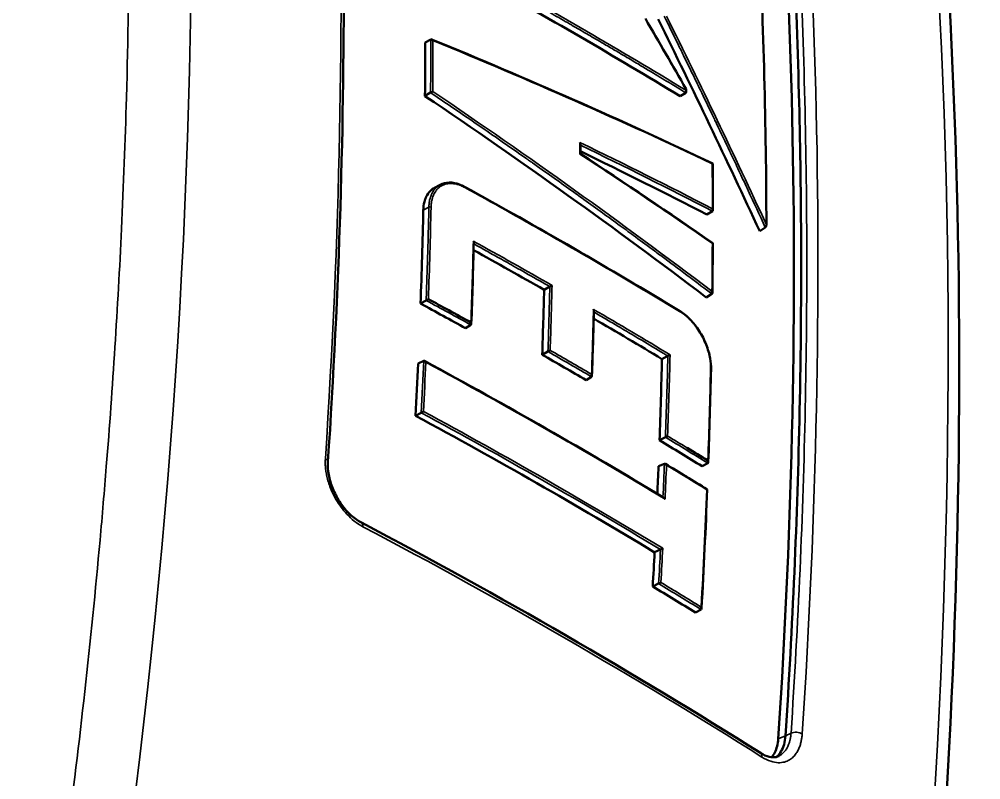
# Model space of a CAD drawing. Header units: millimetres. Extents: x 40 to 2195, y 40 to 1687.
# Drawn here: x 1689.9 to 1751.2, y 348.7 to 397.2 of the extents above; entities that cross this region are included whole.
import ezdxf

# ---------------------------------------------------------------- set-up
doc = ezdxf.new("R2010")
doc.units = ezdxf.units.MM
doc.header["$LTSCALE"] = 8
doc.layers.add('Visible (ISO)', color=7, linetype='Continuous', lineweight=50)
doc.layers.add('Visible Narrow (ISO)', color=7, linetype='Continuous', lineweight=35)

msp = doc.modelspace()

# ---------------------------------------------------------------- linework, layer by layer
at = {"layer": 'Visible (ISO)'}
for p, q in [((1716.143, 395.899), (1715.785, 395.706)), ((1716.134, 392.503), (1715.777, 392.288)), ((1732.411, 392.5), (1732.058, 392.271)), ((1716.388, 386.44), (1716.742, 386.627)), ((1716.574, 386.517), (1716.574, 386.517)), ((1734.111, 384.94), (1733.756, 384.721)), ((1737.487, 383.905), (1737.128, 383.658)), ((1723.742, 380.127), (1723.375, 379.925)), ((1715.851, 379.248), (1715.493, 379.046)), ((1734.08, 379.66), (1733.724, 379.443)), ((1718.707, 377.686), (1718.371, 377.472)), ((1715.695, 375.392), (1715.339, 375.224)), ((1723.621, 375.984), (1723.254, 375.787)), ((1731.271, 375.705), (1730.894, 375.509)), ((1731.089, 375.978), (1731.089, 375.978)), ((1726.402, 374.379), (1726.056, 374.169)), ((1715.536, 372.089), (1715.179, 371.895)), ((1731.113, 370.523), (1730.737, 370.332)), ((1731.049, 368.833), (1730.674, 368.674)), ((1733.819, 368.874), (1733.464, 368.671)), ((1730.799, 363.365), (1730.423, 363.182)), ((1730.681, 361.184), (1730.305, 361.004)), ((1733.387, 359.536), (1733.032, 359.343)), ((1737.669, 349.913), (1737.669, 349.913)), ((1738.347, 350.187), (1738.347, 350.187))]:
    msp.add_line(p, q, dxfattribs=at)
for centre, major_axis, ratio, start_param, end_param in [((1415.394, 196.823), (227.804, 394.569), 0.57735, 5.501164, 5.552419), ((1443.197, 233.914), (398.337, -0.001), 0.577349, 0.759519, 0.805378), ((1427.26, 217.14), (133.295, -410.607), 0.810403, 1.716561, 1.751459), ((1393.913, 209.225), (227.599, 394.212), 0.57735, 5.490346, 5.499531), ((1716.213, 395.786), (-0.075, 0.111), 0.601083, 4.688884, 6.22503), ((1716.205, 392.534), (0.1, 0.053), 0.059591, 0.788621, 2.32477), ((1732.337, 392.698), (0.0992, 0.0272), 0.323655, 6.200085, 6.950764), ((1732.338, 392.621), (0.07, -0.123), 0.589898, 0.032894, 1.560055), ((1442.358, 223.282), (396.719, -43.23), 0.641221, 0.818346, 0.882484), ((1725.591, 389.277), (0.072, -0.115), 0.600621, 0.762241, 1.54751), ((1725.589, 388.547), (0.1, 0.054), 0.026601, 0.014414, 0.771681), ((1444.103, 215.462), (396.593, 38.859), 0.546142, 0.700023, 0.729257), ((1734.03, 387.924), (0.0994, 0.0633), 0.063201, 5.493777, 6.322788), ((1393.913, 209.225), (227.599, 394.212), 0.57735, 5.455146, 5.470913), ((1734.04, 385.056), (0.071, -0.116), 0.610086, 0.004394, 1.540365), ((1737.484, 384.035), (0.029, 0.139), 0.470337, 3.597387, 5.133763), ((1718.792, 382.99), (0.07, -0.123), 0.562551, 0.747431, 1.569062), ((1734.035, 382.849), (0.1, 0.052), 0.012954, 0.006819, 0.749696), ((1734.035, 382.849), (0.1, 0.052), 0.012954, 6.27637, 6.289903), ((1443.244, 214.62), (398.152, 2.034), 0.580888, 0.787412, 0.803182), ((1401.497, 204.846), (227.698, 394.384), 0.57735, 5.457904, 5.468851), ((1723.812, 380.168), (0.101, 0.057), 0.010331, 3.937021, 5.465563), ((1734.01, 379.793), (0.066, -0.135), 0.547296, 0.051026, 1.587429), ((1715.924, 379.291), (0.102, 0.058), 0.004636, 3.906992, 5.454171), ((1443.167, 225.315), (398.742, -14.339), 0.552373, 0.832838, 0.837312), ((1443.093, 213.891), (398.149, -2.548), 0.572768, 0.811051, 0.821008), ((1443.167, 225.315), (398.742, -14.339), 0.552373, 0.82795, 0.832838), ((1726.452, 378.644), (0.069, -0.123), 0.570473, 0.767472, 1.552127), ((1731.975, 378.485), (0.0518, 0.0855), 0.591221, 6.282797, 6.283185), ((1718.635, 377.808), (0.07, -0.123), 0.558503, 0.029347, 1.555153), ((1443.246, 214.619), (398.151, 2.09), 0.580795, 0.760397, 0.776092), ((1723.692, 376.026), (0.102, 0.057), 0.01511, 3.928957, 5.465755), ((1715.762, 375.268), (-0.07, 0.123), 0.552499, 4.706656, 6.24269), ((1443.123, 214.038), (398.153, -1.687), 0.574483, 0.782863, 0.792817), ((1409.081, 200.468), (227.652, 394.305), 0.57735, 5.455156, 5.468845), ((1731.339, 375.745), (0.101, 0.056), 0.021989, 3.957328, 5.493367), ((1393.913, 209.225), (227.599, 394.212), 0.57735, 5.436369, 5.445091), ((1733.924, 374.865), (0.1, -0.0023), 0.561622, 6.28276, 6.283151), ((1726.332, 374.502), (0.068, -0.124), 0.567281, 0.023245, 1.559679), ((1443.127, 204.447), (397.649, 0.004), 0.577357, 0.763402, 0.817353), ((1715.611, 372.133), (0.103, 0.058), 0.012742, 3.893372, 5.429415), ((1731.182, 370.563), (0.102, 0.055), 0.027959, 3.947296, 5.474732), ((1443.089, 213.893), (398.148, -2.692), 0.573004, 0.757361, 0.767318), ((1443.167, 225.315), (398.742, -14.339), 0.552373, 0.774104, 0.7789), ((1409.081, 200.468), (227.652, 394.305), 0.57735, 5.446154, 5.450788), ((1731.112, 368.707), (-0.067, 0.125), 0.56995, 4.694851, 6.230887), ((1733.751, 368.998), (0.067, -0.125), 0.574351, 0.016025, 1.563243), ((1733.68, 367.14), (0.102, 0.054), 0.034149, 5.486753, 6.303162), ((1731.02, 366.541), (-0.067, 0.125), 0.56852, 4.693097, 5.520115), ((1711.485, 364.638), (0.233, 0.442), 0.550686, 0.000001, 0.000098), ((1409.081, 200.468), (227.652, 394.305), 0.57735, 5.430696, 5.436383), ((1730.869, 363.406), (0.103, 0.055), 0.036074, 3.933452, 5.469888), ((1442.789, 212.595), (398.001, -11.142), 0.558923, 0.769346, 0.779303), ((1730.752, 361.226), (0.103, 0.054), 0.038541, 3.92958, 5.465618), ((1733.321, 359.661), (0.066, -0.125), 0.567295, 0.009219, 1.545261)]:
    msp.add_ellipse(centre, major_axis=major_axis, ratio=ratio, start_param=start_param, end_param=end_param, dxfattribs=at)
for points, knots in [([(1707.499, 448.635), (1709.471, 433.448), (1710.505, 417.535), (1710.641, 390.6), (1710.307, 379.861), (1709.587, 368.945)], [0, 0, 0, 0, 6.052535, 6.052535, 9.921627, 9.921627, 9.921627, 9.921627]), ([(1743.272, 446.963), (1746.1, 432.549), (1748.027, 417.33), (1750.036, 385.705), (1750.124, 369.231), (1748.69, 339.877), (1747.589, 327.172), (1746.004, 314.278)], [0, 0, 0, 0, 6.041076, 6.041076, 12.073696, 12.073696, 16.500557, 16.500557, 16.500557, 16.500557]), ([(1738.309, 351.285), (1739.231, 365.256), (1739.519, 378.908), (1738.823, 405.454), (1737.839, 418.329), (1736.225, 430.748)], [-9.90586, -9.90586, -9.90586, -9.90586, -4.952944, -4.952944, -0.000029, -0.000029, -0.000029, -0.000029]), ([(1738.768, 351.469), (1738.999, 354.968), (1739.19, 358.445), (1739.341, 361.901), (1739.492, 365.356), (1739.604, 368.79), (1739.675, 372.203), (1739.754, 375.949), (1739.785, 379.669), (1739.768, 383.361), (1739.754, 386.399), (1739.707, 389.418), (1739.629, 392.417), (1739.541, 395.797), (1739.411, 399.152), (1739.241, 402.48), (1739.077, 405.696), (1738.874, 408.886), (1738.633, 412.05), (1738.417, 414.876), (1738.171, 417.681), (1737.895, 420.464), (1737.618, 423.246), (1737.311, 426.008), (1736.974, 428.749), (1736.88, 429.514), (1736.784, 430.277), (1736.685, 431.038)], [0, 0, 0, 0, 0.125, 0.125, 0.125, 0.25, 0.25, 0.25, 0.3871702, 0.3871702, 0.3871702, 0.5, 0.5, 0.5, 0.6271482, 0.6271482, 0.6271482, 0.75, 0.75, 0.75, 0.8597323, 0.8597323, 0.8597323, 0.9694057, 0.9694057, 0.9694057, 1, 1, 1, 1]), ([(1716.388, 386.44), (1716.376, 386.433), (1716.363, 386.426), (1716.351, 386.419), (1716.292, 386.385), (1716.235, 386.345), (1716.182, 386.3), (1716.077, 386.209), (1715.986, 386.098), (1715.911, 385.969), (1715.893, 385.938), (1715.876, 385.906), (1715.861, 385.874), (1715.809, 385.768), (1715.768, 385.653), (1715.737, 385.529), (1715.697, 385.368), (1715.674, 385.191), (1715.67, 385.004)], [0.2309981, 0.2309981, 0.2309981, 0.2309981, 0.2378501, 0.2378501, 0.2378501, 0.2719392, 0.2719392, 0.2719392, 0.3399862, 0.3399862, 0.3399862, 0.3560066, 0.3560066, 0.3560066, 0.4078502, 0.4078502, 0.4078502, 0.4758006, 0.4758006, 0.4758006, 0.4758006]), ([(1716.742, 386.627), (1716.915, 386.718), (1717.115, 386.767), (1717.535, 386.771), (1717.759, 386.727), (1718.091, 386.602), (1718.199, 386.551), (1718.306, 386.492)], [0, 0, 0, 0, 0.0918555, 0.0918555, 0.1838923, 0.1838923, 0.2278105, 0.2278105, 0.2278105, 0.2278105]), ([(1732.029, 378.57), (1732.257, 378.431), (1732.485, 378.246), (1732.905, 377.814), (1733.102, 377.563), (1733.444, 377.026), (1733.594, 376.734), (1733.828, 376.146), (1733.916, 375.842), (1734.01, 375.314), (1734.029, 375.081), (1734.024, 374.863)], [0.0001896, 0.0001896, 0.0001896, 0.0001896, 0.0982271, 0.0982271, 0.1945643, 0.1945643, 0.2905766, 0.2905766, 0.3863912, 0.3863912, 0.464552, 0.464552, 0.464552, 0.464552]), ([(1709.587, 368.945), (1709.57, 368.691), (1709.587, 368.409), (1709.691, 367.837), (1709.777, 367.541), (1710.009, 366.964), (1710.158, 366.677), (1710.503, 366.149), (1710.702, 365.901), (1711.12, 365.481), (1711.345, 365.302), (1711.617, 365.136), (1711.668, 365.107), (1711.719, 365.08)], [0, 0, 0, 0, 0.0948242, 0.0948242, 0.1883651, 0.1883651, 0.2832402, 0.2832402, 0.3786643, 0.3786643, 0.4735337, 0.4735337, 0.4954002, 0.4954002, 0.4954002, 0.4954002]), ([(1738.768, 351.469), (1738.756, 351.279), (1738.725, 351.1), (1738.679, 350.935), (1738.633, 350.771), (1738.571, 350.622), (1738.494, 350.492), (1738.417, 350.361), (1738.325, 350.25), (1738.22, 350.16), (1738.207, 350.149), (1738.193, 350.138), (1738.179, 350.128)], [0, 0, 0, 0, 0.1428571, 0.1428571, 0.1428571, 0.2857143, 0.2857143, 0.2857143, 0.4285714, 0.4285714, 0.4285714, 0.446635, 0.446635, 0.446635, 0.446635]), ([(1738.309, 351.285), (1738.298, 351.119), (1738.274, 350.961), (1738.2, 350.667), (1738.151, 350.532), (1738.033, 350.298), (1737.966, 350.198), (1737.891, 350.112)], [-0.4707666, -0.4707666, -0.4707666, -0.4707666, -0.4116871, -0.4116871, -0.3523848, -0.3523848, -0.2974652, -0.2974652, -0.2974652, -0.2974652]), ([(1737.172, 350.385), (1737.369, 350.26), (1737.563, 350.178), (1737.901, 350.099), (1738.048, 350.099), (1738.236, 350.14), (1738.293, 350.16), (1738.347, 350.187)], [0, 0, 0, 0, 0.0942251, 0.0942251, 0.186668, 0.186668, 0.2319942, 0.2319942, 0.2319942, 0.2319942])]:
    msp.add_open_spline(points, degree=3, knots=knots, dxfattribs=at)
for points in [[(1729.836, 397.222), (1730.71, 395.728), (1731.576, 394.23), (1732.435, 392.728)], [(1716.202, 395.898), (1722.367, 393.374), (1728.349, 390.734), (1734.129, 387.988)], [(1732.437, 392.722), (1732.437, 392.671), (1732.438, 392.619), (1732.439, 392.568)], [(1725.691, 389.224), (1725.69, 389.016), (1725.69, 388.809), (1725.689, 388.601)], [(1725.689, 388.601), (1728.549, 386.725), (1731.365, 384.824), (1734.136, 382.902)], [(1734.129, 387.987), (1734.136, 386.995), (1734.14, 386.001), (1734.14, 385.005)], [(1718.306, 386.493), (1722.99, 383.917), (1727.566, 381.275), (1732.027, 378.571)], [(1718.89, 382.927), (1718.848, 381.204), (1718.795, 379.476), (1718.733, 377.743)], [(1734.136, 382.902), (1734.131, 381.846), (1734.122, 380.788), (1734.109, 379.728)], [(1726.551, 378.583), (1726.517, 377.205), (1726.476, 375.823), (1726.429, 374.439)], [(1715.755, 375.386), (1720.978, 372.556), (1726.07, 369.645), (1731.021, 366.657)], [(1734.024, 374.863), (1733.979, 372.894), (1733.92, 370.919), (1733.849, 368.937)], [(1731.113, 368.823), (1732.007, 368.282), (1732.897, 367.74), (1733.783, 367.195)], [(1733.783, 367.195), (1733.682, 364.673), (1733.56, 362.14), (1733.417, 359.596)], [(1711.722, 365.078), (1720.579, 360.407), (1729.08, 355.499), (1737.172, 350.385)]]:
    msp.add_open_spline(points, degree=3, dxfattribs=at)
at = {"layer": 'Visible Narrow (ISO)'}
for p, q in [((1716.027, 385.198), (1715.67, 385.004)), ((1738.768, 351.469), (1738.309, 351.285)), ((1739.127, 351.648), (1738.768, 351.469))]:
    msp.add_line(p, q, dxfattribs=at)
for centre, major_axis, ratio, start_param, end_param in [((1369.061, 225.317), (238.775, 385.827), 0.597174, 5.357553, 5.722122), ((1387.689, 212.818), (-228.211, -395.272), 0.57735, 2.277194, 2.494762), ((1439.75, 184.502), (215.009, 399.565), 0.556829, 5.322621, 5.687189), ((1418.107, 195.256), (228.211, 395.272), 0.57735, 5.418787, 5.636355), ((1443.196, 228.143), (398.95, 6.289), 0.587668, 0.750634, 0.796191), ((1431.333, 221.463), (-212.669, 368.36), 0.814359, 4.707202, 4.719299), ((1427.336, 217.175), (133.541, -411.151), 0.810411, 1.716842, 1.751102), ((1394.076, 209.318), (-227.736, -394.45), 0.577351, 2.348787, 2.357907), ((1393.982, 209.185), (-227.9, -394.735), 0.57735, 2.348983, 2.357709), ((1442.557, 228.877), (-397.827, -38.499), 0.505488, 3.8423, 3.905843), ((1442.367, 223.369), (397.318, -43.287), 0.641209, 0.81866, 0.882206), ((1410.115, 199.871), (227.935, 394.795), 0.57735, 5.515823, 5.516034), ((1403.222, 203.85), (228, 394.907), 0.57735, 5.493967, 5.495925), ((1444.097, 215.538), (397.193, 38.921), 0.54615, 0.700293, 0.730847), ((1708.636, 375.018), (-76.847, 34.508), 0.237576, 4.482749, 4.596158), ((1444.068, 238.072), (-397.291, 36.666), 0.592053, 3.950177, 3.980703), ((1411.813, 198.89), (227.9, 394.735), 0.57735, 5.498126, 5.50585), ((1718.258, 386.405), (0.0482, 0.0876), 0.563144, 5.475133, 6.283231), ((1443.195, 226.349), (-398.938, 7.008), 0.565401, 3.925043, 3.961345), ((1716.097, 385.157), (-0.1, 0.0023), 0.561628, 3.971677, 5.507809), ((1393.982, 209.185), (-227.9, -394.735), 0.57735, 2.313816, 2.32932), ((1396.623, 207.66), (227.951, 394.822), 0.57735, 5.455411, 5.469104), ((1443.186, 225.963), (398.88, -9.77), 0.560557, 0.804014, 0.821577), ((1411.813, 198.89), (227.9, 394.735), 0.57735, 5.484027, 5.492203), ((1443.195, 226.349), (-398.938, 7.008), 0.565401, 3.912709, 3.925043), ((1401.648, 204.92), (-227.852, -394.64), 0.577358, 2.316354, 2.327306), ((1401.578, 204.799), (-227.998, -394.904), 0.57735, 2.316569, 2.327515), ((1443.329, 214.031), (398.31, -2.549), 0.572768, 0.81109, 0.820967), ((1404.218, 203.275), (227.998, 394.904), 0.57735, 5.458162, 5.469108), ((1443.186, 225.963), (398.88, -9.77), 0.560557, 0.777089, 0.794651), ((1731.975, 378.485), (0.0518, 0.0855), 0.591221, 5.508162, 6.282797), ((1443.171, 225.446), (398.774, -13.425), 0.554026, 0.799762, 0.80912), ((1394.031, 209.284), (-227.768, -394.505), 0.577351, 2.294814, 2.303462), ((1443.211, 214.088), (398.532, -1.689), 0.574483, 0.782906, 0.792774), ((1409.254, 200.549), (-227.798, -394.535), 0.577368, 2.313613, 2.327309), ((1409.173, 200.414), (-227.951, -394.822), 0.57735, 2.313818, 2.32751), ((1393.982, 209.185), (-227.9, -394.735), 0.57735, 2.295035, 2.303241), ((1443.147, 207.576), (-398.441, -0.001), 0.577351, 3.904715, 3.95864), ((1411.813, 198.89), (227.9, 394.735), 0.57735, 5.455409, 5.470913), ((1733.924, 374.865), (0.1, -0.0023), 0.561622, 6.283151, 7.049463), ((1443.129, 204.44), (398.151, 0), 0.577351, 0.763363, 0.817314), ((1443.128, 204.517), (398.255, 0), 0.57735, 0.763113, 0.817063), ((1443.396, 214.058), (398.229, -2.692), 0.573005, 0.757399, 0.767278), ((1443.167, 225.315), (398.742, -14.339), 0.552373, 0.7789, 0.783465), ((1709.088, 368.978), (0.499, -0.033), 0.529984, 0, 0.875809), ((1409.064, 200.434), (-227.929, -394.79), 0.577346, 2.303541, 2.309153), ((1409.173, 200.414), (-227.951, -394.822), 0.57735, 2.303252, 2.308937), ((1443.985, 236.797), (-397.771, 28.068), 0.529678, 3.934386, 3.943754), ((1411.813, 198.89), (227.9, 394.735), 0.57735, 5.430941, 5.450516), ((1711.485, 364.638), (0.233, 0.442), 0.550686, 5.389607, 6.283185), ((1443.05, 194.966), (398.503, -0.021), 0.577315, 0.740252, 0.830606), ((1409.048, 200.426), (-227.94, -394.811), 0.577344, 2.289138, 2.294824), ((1409.173, 200.414), (-227.951, -394.822), 0.57735, 2.289361, 2.295048), ((1443.001, 212.703), (398.213, -11.148), 0.558924, 0.769386, 0.779262), ((1442.792, 212.666), (398.604, -11.15), 0.558939, 0.769628, 0.778996), ((1739.468, 351.438), (0.499, -0.033), 0.529989, 0.767986, 2.35768), ((1736.905, 349.962), (0.267, 0.423), 0.602836, 5.434654, 6.283069)]:
    msp.add_ellipse(centre, major_axis=major_axis, ratio=ratio, start_param=start_param, end_param=end_param, dxfattribs=at)
for points, knots in [([(1692.787, 343.735), (1692.823, 344.012), (1692.86, 344.29), (1692.896, 344.567), (1693.75, 351.089), (1694.466, 357.553), (1695.047, 363.962), (1695.189, 365.529), (1695.323, 367.093), (1695.449, 368.654), (1695.859, 373.746), (1696.182, 378.802), (1696.418, 383.815), (1696.55, 386.621), (1696.655, 389.414), (1696.732, 392.192), (1696.835, 395.9), (1696.89, 399.583), (1696.896, 403.24), (1696.902, 407.221), (1696.85, 411.171), (1696.741, 415.088), (1696.675, 417.465), (1696.587, 419.83), (1696.479, 422.183), (1696.244, 427.266), (1695.91, 432.289), (1695.477, 437.249), (1695.379, 438.366), (1695.277, 439.479), (1695.169, 440.59), (1694.584, 446.631), (1693.851, 452.575), (1692.971, 458.409), (1692.962, 458.468), (1692.954, 458.527), (1692.945, 458.585), (1692.071, 464.359), (1691.054, 470.026), (1689.893, 475.59)], [0.0000015, 0.0000015, 0.0000015, 0.0000015, 0.0058229, 0.0058229, 0.0058229, 0.1428571, 0.1428571, 0.1428571, 0.176372, 0.176372, 0.176372, 0.2857143, 0.2857143, 0.2857143, 0.3469143, 0.3469143, 0.3469143, 0.4285714, 0.4285714, 0.4285714, 0.5174708, 0.5174708, 0.5174708, 0.5714286, 0.5714286, 0.5714286, 0.6880265, 0.6880265, 0.6880265, 0.7142857, 0.7142857, 0.7142857, 0.8571429, 0.8571429, 0.8571429, 0.85858, 0.85858, 0.85858, 0.9999988, 0.9999988, 0.9999988, 0.9999988]), ([(1719.529, 399.981), (1720.144, 399.64), (1720.751, 399.301), (1721.349, 398.965), (1721.681, 398.778), (1722.011, 398.593), (1722.337, 398.408), (1722.36, 398.395), (1722.383, 398.382), (1722.406, 398.369), (1722.844, 398.121), (1723.277, 397.875), (1723.706, 397.63), (1723.767, 397.595), (1723.827, 397.56), (1723.888, 397.526), (1724.259, 397.313), (1724.628, 397.102), (1724.996, 396.89), (1725.051, 396.858), (1725.107, 396.826), (1725.162, 396.794), (1725.475, 396.613), (1725.788, 396.432), (1726.097, 396.252), (1726.412, 396.069), (1726.724, 395.887), (1727.03, 395.709), (1727.292, 395.555), (1727.55, 395.404), (1727.802, 395.256), (1727.81, 395.251), (1727.818, 395.247), (1727.826, 395.242), (1727.946, 395.171), (1728.064, 395.102), (1728.181, 395.032), (1728.341, 394.938), (1728.499, 394.845), (1728.655, 394.753), (1728.93, 394.59), (1729.201, 394.429), (1729.468, 394.27), (1729.697, 394.134), (1729.924, 393.999), (1730.151, 393.863), (1730.171, 393.851), (1730.191, 393.839), (1730.211, 393.827), (1730.581, 393.605), (1730.951, 393.383), (1731.319, 393.161), (1731.686, 392.94), (1732.051, 392.719), (1732.411, 392.5)], [0, 0, 0, 0, 0.125477, 0.125477, 0.125477, 0.195067, 0.195067, 0.195067, 0.2, 0.2, 0.2, 0.293538, 0.293538, 0.293538, 0.306749, 0.306749, 0.306749, 0.387788, 0.387788, 0.387788, 0.4, 0.4, 0.4, 0.469025, 0.469025, 0.469025, 0.539434, 0.539434, 0.539434, 0.6, 0.6, 0.6, 0.601909, 0.601909, 0.601909, 0.630868, 0.630868, 0.630868, 0.670364, 0.670364, 0.670364, 0.740283, 0.740283, 0.740283, 0.8, 0.8, 0.8, 0.80531, 0.80531, 0.80531, 0.902655, 0.902655, 0.902655, 1, 1, 1, 1]), ([(1731.03, 397.388), (1731.334, 396.775), (1731.64, 396.156), (1731.949, 395.527), (1732.072, 395.277), (1732.196, 395.025), (1732.32, 394.771), (1732.417, 394.572), (1732.515, 394.373), (1732.613, 394.172), (1732.815, 393.758), (1733.018, 393.339), (1733.223, 392.918), (1733.263, 392.835), (1733.303, 392.752), (1733.344, 392.668), (1733.587, 392.166), (1733.83, 391.661), (1734.073, 391.155), (1734.129, 391.039), (1734.185, 390.922), (1734.241, 390.806), (1734.286, 390.712), (1734.331, 390.618), (1734.376, 390.523), (1734.658, 389.935), (1734.938, 389.346), (1735.219, 388.754), (1735.27, 388.645), (1735.322, 388.536), (1735.373, 388.427), (1735.536, 388.084), (1735.698, 387.74), (1735.86, 387.395), (1736.038, 387.018), (1736.216, 386.638), (1736.394, 386.258), (1736.758, 385.48), (1737.122, 384.695), (1737.487, 383.905)], [0, 0, 0, 0, 0.1461586, 0.1461586, 0.1461586, 0.2043602, 0.2043602, 0.2043602, 0.25, 0.25, 0.25, 0.3440258, 0.3440258, 0.3440258, 0.3625777, 0.3625777, 0.3625777, 0.4743193, 0.4743193, 0.4743193, 0.5, 0.5, 0.5, 0.5208071, 0.5208071, 0.5208071, 0.6508559, 0.6508559, 0.6508559, 0.6747772, 0.6747772, 0.6747772, 0.75, 0.75, 0.75, 0.8321368, 0.8321368, 0.8321368, 1, 1, 1, 1]), ([(1716.134, 392.503), (1717.053, 391.882), (1717.939, 391.278), (1718.79, 390.694), (1719.048, 390.517), (1719.303, 390.342), (1719.555, 390.168), (1720.036, 389.836), (1720.506, 389.51), (1720.965, 389.19), (1721.401, 388.887), (1721.827, 388.59), (1722.245, 388.296), (1722.278, 388.273), (1722.311, 388.25), (1722.344, 388.227), (1722.406, 388.183), (1722.468, 388.14), (1722.529, 388.096), (1722.565, 388.071), (1722.601, 388.046), (1722.637, 388.02), (1723.054, 387.727), (1723.464, 387.438), (1723.868, 387.151), (1724.278, 386.86), (1724.682, 386.572), (1725.083, 386.286), (1725.216, 386.191), (1725.348, 386.096), (1725.48, 386.001), (1725.625, 385.897), (1725.77, 385.793), (1725.914, 385.69), (1726.309, 385.406), (1726.702, 385.122), (1727.096, 384.838), (1727.472, 384.565), (1727.848, 384.292), (1728.226, 384.015), (1728.23, 384.013), (1728.234, 384.01), (1728.238, 384.007), (1728.56, 383.772), (1728.883, 383.535), (1729.21, 383.296), (1729.606, 383.004), (1730.007, 382.709), (1730.413, 382.408), (1730.629, 382.248), (1730.847, 382.086), (1731.067, 381.923), (1731.598, 381.528), (1732.141, 381.122), (1732.693, 380.707), (1733.149, 380.364), (1733.612, 380.015), (1734.08, 379.66)], [0, 0, 0, 0, 0.127896, 0.127896, 0.127896, 0.1666667, 0.1666667, 0.1666667, 0.240897, 0.240897, 0.240897, 0.3112393, 0.3112393, 0.3112393, 0.3167755, 0.3167755, 0.3167755, 0.3272358, 0.3272358, 0.3272358, 0.3333333, 0.3333333, 0.3333333, 0.4042537, 0.4042537, 0.4042537, 0.4761567, 0.4761567, 0.4761567, 0.5, 0.5, 0.5, 0.5261369, 0.5261369, 0.5261369, 0.5976218, 0.5976218, 0.5976218, 0.6659806, 0.6659806, 0.6659806, 0.6666667, 0.6666667, 0.6666667, 0.7248598, 0.7248598, 0.7248598, 0.795667, 0.795667, 0.795667, 0.8333333, 0.8333333, 0.8333333, 0.9245985, 0.9245985, 0.9245985, 1, 1, 1, 1]), ([(1716.742, 386.627), (1716.738, 386.625), (1716.735, 386.623), (1716.722, 386.616), (1716.714, 386.611), (1716.64, 386.569), (1716.579, 386.525), (1716.465, 386.424), (1716.413, 386.367), (1716.359, 386.297), (1716.353, 386.289), (1716.341, 386.273), (1716.335, 386.264), (1716.286, 386.194), (1716.247, 386.127), (1716.178, 385.983), (1716.149, 385.907), (1716.121, 385.818), (1716.118, 385.809), (1716.106, 385.767), (1716.097, 385.732), (1716.068, 385.614), (1716.053, 385.526), (1716.034, 385.359), (1716.029, 385.279), (1716.027, 385.198)], [0.4853499, 0.4853499, 0.4853499, 0.4853499, 0.489484, 0.489484, 0.5, 0.5, 0.5783644, 0.5783644, 0.6569227, 0.6569227, 0.6666667, 0.6666667, 0.6767098, 0.6767098, 0.7510871, 0.7510871, 0.8252424, 0.8252424, 0.8333333, 0.8333333, 0.863957, 0.863957, 0.9375224, 0.9375224, 0.9999902, 0.9999902, 0.9999902, 0.9999902]), ([(1718.327, 386.446), (1718.283, 386.47), (1718.238, 386.492), (1718.15, 386.535), (1718.105, 386.554), (1718.024, 386.587), (1717.986, 386.601), (1717.905, 386.629), (1717.862, 386.642), (1717.807, 386.656), (1717.796, 386.659), (1717.731, 386.675), (1717.678, 386.685), (1717.572, 386.7), (1717.52, 386.705), (1717.431, 386.709), (1717.395, 386.709), (1717.329, 386.707), (1717.299, 386.705), (1717.199, 386.694), (1717.131, 386.681), (1717, 386.643), (1716.937, 386.619), (1716.867, 386.584), (1716.857, 386.578), (1716.838, 386.568), (1716.83, 386.564), (1716.767, 386.527), (1716.716, 386.491), (1716.619, 386.41), (1716.574, 386.365), (1716.512, 386.292), (1716.493, 386.268), (1716.469, 386.236), (1716.464, 386.228), (1716.43, 386.179), (1716.404, 386.137), (1716.355, 386.047), (1716.333, 385.999), (1716.292, 385.902), (1716.274, 385.852), (1716.255, 385.792), (1716.253, 385.784), (1716.241, 385.745), (1716.233, 385.713), (1716.215, 385.636), (1716.205, 385.591), (1716.19, 385.498), (1716.184, 385.451), (1716.174, 385.355), (1716.17, 385.307), (1716.167, 385.237), (1716.166, 385.217), (1716.166, 385.197)], [0, 0, 0, 0, 0.040185, 0.040185, 0.080863, 0.080863, 0.115475, 0.115475, 0.156169, 0.156169, 0.166667, 0.166667, 0.216934, 0.216934, 0.267397, 0.267397, 0.303094, 0.303094, 0.333333, 0.333333, 0.405153, 0.405153, 0.477396, 0.477396, 0.489696, 0.489696, 0.5, 0.5, 0.567711, 0.567711, 0.635156, 0.635156, 0.666667, 0.666667, 0.676248, 0.676248, 0.726214, 0.726214, 0.776172, 0.776172, 0.825855, 0.825855, 0.833333, 0.833333, 0.863319, 0.863319, 0.90382, 0.90382, 0.944276, 0.944276, 0.984176, 0.984176, 1, 1, 1, 1]), ([(1716.027, 385.198), (1716.017, 384.778), (1716.007, 384.359), (1715.992, 383.761), (1715.987, 383.577), (1715.98, 383.329), (1715.978, 383.265), (1715.968, 382.893), (1715.959, 382.589), (1715.942, 381.982), (1715.932, 381.678), (1715.922, 381.334), (1715.92, 381.3), (1715.919, 381.265), (1715.906, 380.857), (1715.893, 380.44), (1715.869, 379.763), (1715.86, 379.506), (1715.851, 379.248)], [0, 0, 0, 0, 0.2074702, 0.2074702, 0.3006503, 0.3006503, 0.3333333, 0.3333333, 0.4911427, 0.4911427, 0.648863, 0.648863, 0.6666667, 0.6666667, 0.6666667, 0.8745405, 0.8745405, 1, 1, 1, 1]), ([(1718.889, 382.855), (1719.113, 382.731), (1719.341, 382.605), (1719.571, 382.477), (1719.845, 382.325), (1720.123, 382.17), (1720.403, 382.013), (1720.74, 381.826), (1721.08, 381.635), (1721.428, 381.439), (1721.622, 381.33), (1721.819, 381.219), (1722.019, 381.106), (1722.476, 380.848), (1722.946, 380.581), (1723.428, 380.306), (1723.532, 380.247), (1723.637, 380.187), (1723.742, 380.127)], [0.0053588, 0.0053588, 0.0053588, 0.0053588, 0.1549497, 0.1549497, 0.1549497, 0.3333333, 0.3333333, 0.3333333, 0.5469028, 0.5469028, 0.5469028, 0.6666667, 0.6666667, 0.6666667, 0.9407112, 0.9407112, 0.9407112, 1, 1, 1, 1]), ([(1726.549, 378.507), (1726.809, 378.354), (1727.073, 378.2), (1727.57, 377.909), (1727.802, 377.773), (1728.351, 377.449), (1728.669, 377.261), (1729.033, 377.045), (1729.073, 377.021), (1729.276, 376.9), (1729.44, 376.803), (1730.062, 376.432), (1730.531, 376.151), (1731.097, 375.81), (1731.184, 375.758), (1731.271, 375.705)], [0.0058144, 0.0058144, 0.0058144, 0.0058144, 0.1815328, 0.1815328, 0.3333333, 0.3333333, 0.5385187, 0.5385187, 0.5638259, 0.5638259, 0.6666667, 0.6666667, 0.9491415, 0.9491415, 1, 1, 1, 1]), ([(1733.997, 374.902), (1733.998, 374.953), (1733.998, 375.005), (1733.995, 375.109), (1733.992, 375.162), (1733.984, 375.261), (1733.98, 375.307), (1733.968, 375.407), (1733.96, 375.462), (1733.949, 375.532), (1733.946, 375.546), (1733.932, 375.63), (1733.918, 375.699), (1733.885, 375.841), (1733.867, 375.912), (1733.832, 376.034), (1733.817, 376.085), (1733.787, 376.179), (1733.772, 376.222), (1733.721, 376.367), (1733.681, 376.468), (1733.595, 376.669), (1733.548, 376.769), (1733.489, 376.884), (1733.48, 376.901), (1733.464, 376.932), (1733.456, 376.946), (1733.4, 377.051), (1733.348, 377.14), (1733.24, 377.315), (1733.183, 377.4), (1733.097, 377.521), (1733.069, 377.558), (1733.032, 377.607), (1733.024, 377.618), (1732.969, 377.688), (1732.923, 377.746), (1732.828, 377.857), (1732.78, 377.91), (1732.682, 378.013), (1732.633, 378.062), (1732.576, 378.117), (1732.568, 378.123), (1732.531, 378.158), (1732.501, 378.186), (1732.43, 378.248), (1732.389, 378.282), (1732.306, 378.347), (1732.265, 378.378), (1732.181, 378.438), (1732.14, 378.466), (1732.081, 378.503), (1732.065, 378.513), (1732.048, 378.524)], [0, 0, 0, 0, 0.040178, 0.040178, 0.080849, 0.080849, 0.115497, 0.115497, 0.156185, 0.156185, 0.166667, 0.166667, 0.21691, 0.21691, 0.267346, 0.267346, 0.303115, 0.303115, 0.333333, 0.333333, 0.405084, 0.405084, 0.477262, 0.477262, 0.489716, 0.489716, 0.5, 0.5, 0.567738, 0.567738, 0.635222, 0.635222, 0.666667, 0.666667, 0.676267, 0.676267, 0.726259, 0.726259, 0.776243, 0.776243, 0.82595, 0.82595, 0.833333, 0.833333, 0.863337, 0.863337, 0.903844, 0.903844, 0.944306, 0.944306, 0.984213, 0.984213, 1, 1, 1, 1]), ([(1738.347, 350.187), (1738.369, 350.198), (1738.39, 350.209), (1738.412, 350.223), (1738.414, 350.224), (1738.451, 350.246), (1738.484, 350.268), (1738.527, 350.3), (1738.537, 350.308), (1738.577, 350.34), (1738.604, 350.365), (1738.661, 350.42), (1738.689, 350.45), (1738.721, 350.489), (1738.727, 350.495), (1738.754, 350.53), (1738.775, 350.558), (1738.818, 350.62), (1738.839, 350.653), (1738.863, 350.695), (1738.867, 350.702), (1738.888, 350.739), (1738.903, 350.769), (1738.938, 350.842), (1738.956, 350.884), (1738.985, 350.957), (1738.996, 350.987), (1739.018, 351.053), (1739.029, 351.088), (1739.04, 351.13), (1739.042, 351.137), (1739.052, 351.174), (1739.059, 351.203), (1739.073, 351.264), (1739.08, 351.297), (1739.088, 351.337), (1739.089, 351.345), (1739.096, 351.382), (1739.1, 351.411), (1739.111, 351.481), (1739.116, 351.522), (1739.122, 351.592), (1739.125, 351.62), (1739.127, 351.648)], [0.338526, 0.338526, 0.338526, 0.338526, 0.3613206, 0.3613206, 0.3636364, 0.3636364, 0.403038, 0.403038, 0.4165934, 0.4165934, 0.4545455, 0.4545455, 0.498234, 0.498234, 0.5075856, 0.5075856, 0.5454545, 0.5454545, 0.5889243, 0.5889243, 0.5985921, 0.5985921, 0.6363636, 0.6363636, 0.6894177, 0.6894177, 0.7272727, 0.7272727, 0.7716797, 0.7716797, 0.7808982, 0.7808982, 0.8181818, 0.8181818, 0.8608441, 0.8608441, 0.8709279, 0.8709279, 0.9090909, 0.9090909, 0.9629395, 0.9629395, 1, 1, 1, 1])]:
    msp.add_open_spline(points, degree=3, knots=knots, dxfattribs=at)
for points in [[(1739.127, 351.648), (1739.588, 358.641), (1740.194, 372.477), (1740.149, 392.709), (1739.149, 412.358), (1737.849, 425.027), (1737.042, 431.244)], [(1709.421, 369.16), (1709.416, 369.088), (1709.411, 368.937), (1709.418, 368.692), (1709.446, 368.412), (1709.498, 368.101), (1709.582, 367.756), (1709.706, 367.376), (1709.878, 366.963), (1710.108, 366.524), (1710.407, 366.067), (1710.785, 365.607), (1711.252, 365.169), (1711.621, 364.92), (1711.821, 364.815)], [(1737.273, 350.121), (1737.472, 349.995), (1737.844, 349.824), (1738.323, 349.744), (1738.716, 349.794), (1739.031, 349.932), (1739.278, 350.128), (1739.468, 350.359), (1739.607, 350.609), (1739.708, 350.865), (1739.775, 351.114), (1739.817, 351.356), (1739.834, 351.518), (1739.839, 351.598)]]:
    msp.add_open_spline(points, degree=3, dxfattribs=at)

doc.saveas('drawing.dxf')
